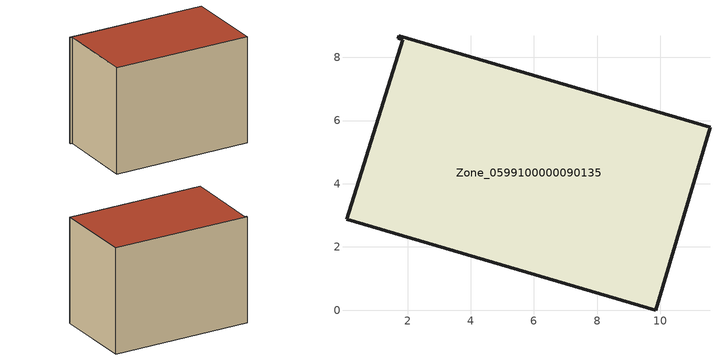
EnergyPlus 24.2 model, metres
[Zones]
Zone_0599100000090135
 floor ground (C_G): 11.57,5.78 9.86,0 0.07,2.88 1.85,8.56 1.7,8.6 1.72,8.68 z0.64
 wall outside (C_F): 11.57,5.78 1.72,8.68 1.7,8.6 1.85,8.56 0.07,2.88 9.86,0 11.57,5.78 z0.64:8.41
 roof outside (C_R): 9.86,0 11.57,5.78 1.72,8.68 1.7,8.6 1.85,8.56 0.07,2.88 z8.41
[BUILDING]
Pand.0599100000090135: North Axis=0; Terrain=City; Loads Convergence Tolerance Value=0.04; Temperature Convergence Tolerance Value=0.4; Solar Distribution=FullExterior; Maximum Number of Warmup Days=25; Minimum Number of Warmup Days=1
[Site:Location]
Rotterdam.The.Hague.AP_ZH_NLD Design_Conditions: Latitude=51.96; Longitude=4.45; Time Zone=1; Elevation=-4.5
[SITE:GROUNDTEMPERATURE:BUILDINGSURFACE]
18, 18, 18, 18, 18, 18, 18, 18, 18, 18, 18, 18
[MATERIAL] Thermal Absorptance=0.9; Solar Absorptance=0.7; Visible Absorptance=0.7
Name | Roughness | Thickness | Conductivity | Density | Specific Heat
G.TI.1965-1974 | MediumSmooth | 0.15 | 0.882353 | 540 | 1210
F.TI.1965-1974 | Rough | 0.3 | 0.697674 | 1920 | 840
R.TI.1965-1974 | MediumRough | 0.2 | 0.232558 | 1500 | 1000
[CONSTRUCTION]
C_G: G.TI.1965-1974
C_F: F.TI.1965-1974
C_R: R.TI.1965-1974
[ZONE]
Zone_0599100000090135: Type=1; Multiplier=1; Ceiling Height=Autocalculate; Volume=Autocalculate; Floor Area=autocalculate; Part of Total Floor Area=Yes
[ZONEINFILTRATION:DESIGNFLOWRATE]
Infil_Zone_0599100000090135: Zone or ZoneList or Space or SpaceList=Zone_0599100000090135; Schedule=AlwaysOn; Design Flow Rate Calculation Method=Flow/Area; Flow Rate per Floor Area=0.003; Constant Term Coefficient=1; Temperature Term Coefficient=0; Velocity Term Coefficient=0; Velocity Squared Term Coefficient=0
[HVACTEMPLATE:ZONE:IDEALLOADSAIRSYSTEM]
Zone_0599100000090135: Maximum Heating Supply Air Temperature=50; Minimum Cooling Supply Air Temperature=13; Maximum Heating Supply Air Humidity Ratio=0.0156; Minimum Cooling Supply Air Humidity Ratio=0.0077; Heating Limit=NoLimit; Cooling Limit=NoLimit; Dehumidification Control Type=ConstantSensibleHeatRatio; Cooling Sensible Heat Ratio=0.7; Dehumidification Setpoint=60; Humidification Control Type=None; Humidification Setpoint=30; Outdoor Air Method=None; Outdoor Air Flow Rate per Person=0.00944; Outdoor Air Flow Rate per Zone Floor Area=0; Outdoor Air Flow Rate per Zone=0; Demand Controlled Ventilation Type=None; Outdoor Air Economizer Type=NoEconomizer; Heat Recovery Type=None; Sensible Heat Recovery Effectiveness=0.7; Latent Heat Recovery Effectiveness=0.65
[ZONECONTROL:THERMOSTAT]
ThermostatControl_Zone_0599100000090135: Zone or ZoneList=Zone_0599100000090135; Control Type Schedule=DualSetpointControlType; Control 1=Thermostat_Zone_0599100000090135; Temperature Difference Between Cutout And Setpoint=0
[THERMOSTATSETPOINT:DUALSETPOINT]
Thermostat_Zone_0599100000090135: Heating Setpoint Temperature Schedule=HeatingSetpoint_Zone_0599100000090135; Cooling Setpoint Temperature Schedule=CoolingSetpoint_Zone_0599100000090135
[SCHEDULE:COMPACT]
HeatingSetpoint_Zone_0599100000090135: Through: 12/31, For: AllDays, Until: 24:00, 21
CoolingSetpoint_Zone_0599100000090135: Through: 12/31, For: AllDays, Until: 24:00, 24
DualSetpointControlType: Through: 12/31, For: AllDays, Until: 24:00, 4
AlwaysOn: Through: 12/31, For: AllDays, Until: 24:00, 1
